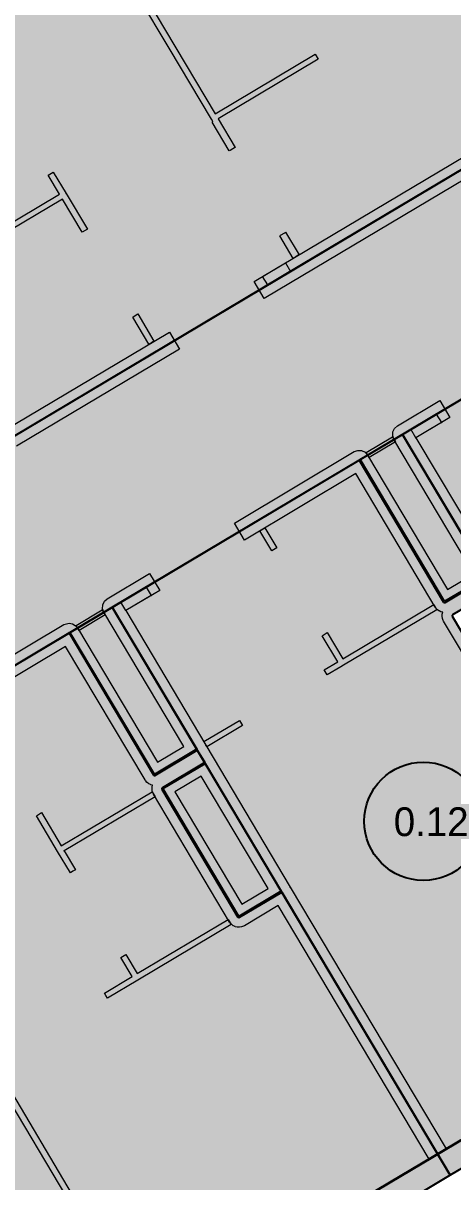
# Model space of a CAD drawing. Header units: millimetres. Extents: x 0 to 312583, y -208103 to 25097.
# Drawn here: x 57197 to 61555, y -116872 to -105128 of the extents above; entities that cross this region are included whole.
import ezdxf

# ---------------------------------------------------------------- set-up
doc = ezdxf.new("R2010")
doc.units = ezdxf.units.MM
doc.linetypes.add('Solid', pattern=[0])
for name, color, linetype, lineweight in [('Inner Walls', 5, 'Solid', 0), ('Outer Walls', 254, 'Solid', 25), ('Room Objects', 47, 'Solid', 15), ('Room Walls', 47, 'Solid', 35), ('Service Area', 252, 'Solid', 25), ('Studio Apartment', 151, 'Solid', 25), ('Three-Bedroom Apartment', 250, 'Solid', 25), ('Two-Bedroom Apartment', 1, 'Solid', 35)]:
    doc.layers.add(name, color=color, linetype=linetype, lineweight=lineweight)
doc.styles.add('Dialog.plain', font='Dialog.plain')

msp = doc.modelspace()

# ---------------------------------------------------------------- hatches: boundary and pattern name
at = {"layer": 'Room Objects', "linetype": 'Solid', "lineweight": 0}
for points in [[(59858, -107558), (59909, -107644), (59909, -107644), (59677, -107782), (59626, -107696)], [(61130, -109245), (61387, -109091), (61439, -109177), (61439, -109177), (61181, -109331), (61181, -109331), (61181, -109331)], [(58238, -111083), (58187, -110997), (58187, -110997), (58445, -110844), (58496, -110929), (58496, -110929)]]:
    msp.add_hatch(color=5, dxfattribs=at).paths.add_polyline_path(points, flags=0)
at = {"layer": 'Service Area', "linetype": 'Solid', "lineweight": 25}
for points in [[(65906, -104074), (66929, -105792), (37502, -123313), (36478, -121594)], [(60614, -109552), (61044, -109296), (61901, -110735), (61471, -110991)], [(57671, -111304), (58101, -111048), (58958, -112487), (58528, -112743)], [(58614, -112887), (59043, -112631), (59815, -113927), (59385, -114182)]]:
    msp.add_hatch(color=254, dxfattribs=at).paths.add_polyline_path(points, flags=0)
at = {"layer": 'Studio Apartment', "linetype": 'Solid', "lineweight": 25}
for points in [[(61044, -109296), (61044, -109296), (63548, -107805), (63548, -107805), (64405, -109244), (64406, -109246), (64408, -109247), (64410, -109248), (64411, -109249), (64413, -109249), (64415, -109249), (64417, -109248), (64419, -109247), (64849, -108992), (64849, -108992), (67414, -113301), (67414, -113301), (64471, -115053)], [(58101, -111048), (60606, -109557), (61462, -110996), (61464, -110998), (61465, -110999), (61467, -111000), (61469, -111001), (61471, -111001), (61472, -111001), (61474, -111000), (61476, -111000), (61906, -110744), (61906, -110744), (61981, -110871), (61552, -111126), (61550, -111128), (61549, -111129), (61548, -111131), (61547, -111132), (61547, -111134), (61547, -111136), (61547, -111138), (61548, -111140), (62319, -112435), (62320, -112437), (62322, -112438), (62324, -112439), (62325, -112440), (62327, -112440), (62329, -112440), (62331, -112440), (62333, -112439), (62763, -112183), (62763, -112183), (64471, -115053), (64471, -115053), (61528, -116805)]]:
    msp.add_hatch(color=252, dxfattribs=at).paths.add_polyline_path(points, flags=0)
at = {"layer": 'Two-Bedroom Apartment', "linetype": 'Solid', "lineweight": 25}
for points in [[(53650, -103573), (56593, -101821), (59536, -100069), (62479, -98316), (65045, -102626), (64615, -102881), (64613, -102883), (64612, -102884), (64611, -102886), (64610, -102888), (64610, -102889), (64610, -102891), (64611, -102893), (64611, -102895), (65468, -104334), (65468, -104334), (62963, -105825), (60021, -107578), (57078, -109330), (56140, -107755), (56140, -107755), (56570, -107499), (56571, -107498), (56573, -107497), (56574, -107495), (56574, -107493), (56575, -107491), (56575, -107489), (56574, -107487), (56573, -107486), (55802, -106190), (55801, -106189), (55800, -106187), (55798, -106186), (55796, -106186), (55794, -106185), (55792, -106186), (55790, -106186), (55788, -106187), (55359, -106443)], [(49272, -116305), (52215, -114552), (54634, -113112), (54634, -113112), (56348, -115991), (56349, -115992), (56350, -115994), (56352, -115995), (56354, -115995), (56356, -115996), (56358, -115996), (56360, -115995), (56361, -115994), (56877, -115687), (56878, -115686), (56880, -115685), (56881, -115683), (56881, -115681), (56882, -115679), (56882, -115677), (56881, -115675), (56880, -115674), (55218, -112881), (55217, -112880), (55206, -112865), (55204, -112863), (55190, -112850), (55188, -112849), (55171, -112839), (55170, -112838), (55151, -112831), (55149, -112831), (55130, -112828), (55128, -112828), (55111, -112828), (55158, -112800), (57663, -111309), (57663, -111309), (58520, -112748), (58521, -112750), (58522, -112751), (58524, -112752), (58526, -112753), (58528, -112753), (58530, -112753), (58531, -112753), (58533, -112752), (58963, -112496), (59038, -112623), (58609, -112879), (58607, -112880), (58606, -112881), (58605, -112883), (58604, -112885), (58604, -112887), (58604, -112889), (58604, -112890), (58605, -112892), (59376, -114188), (59378, -114189), (59379, -114190), (59381, -114191), (59383, -114192), (59385, -114192), (59386, -114192), (59388, -114192), (59390, -114191), (59820, -113935), (61528, -116805), (58586, -118557), (55643, -120309), (52700, -122062)]]:
    msp.add_hatch(color=151, dxfattribs=at).paths.add_polyline_path(points, flags=0)

# ---------------------------------------------------------------- linework, layer by layer
at = {"layer": 'Inner Walls', "color": 47, "linetype": 'Solid', "lineweight": 15}
for p, q in [((59540, -107747), (65331, -104299)), ((63015, -105911), (59642, -107919)), ((59642, -107919), (59540, -107747)), ((57112, -109193), (58681, -108259)), ((58681, -108259), (58783, -108431)), ((58783, -108431), (57129, -109416)), ((60993, -109210), (61422, -108954)), ((61422, -108954), (61525, -109126)), ((60964, -109236), (60993, -109210)), ((61525, -109126), (61181, -109331)), ((60945, -109310), (60947, -109271)), ((60958, -109347), (60945, -109310)), ((60947, -109271), (60964, -109236)), ((61181, -109331), (61992, -110693)), ((61769, -110709), (60958, -109347)), ((59339, -110195), (60554, -109471)), ((60554, -109471), (60591, -109458)), ((60591, -109458), (60630, -109460)), ((60630, -109460), (60665, -109477)), ((60665, -109477), (60691, -109506)), ((60691, -109506), (61502, -110867)), ((60571, -109694), (59441, -110367)), ((61377, -111047), (60571, -109694)), ((59441, -110367), (59339, -110195)), ((58050, -110962), (58479, -110706)), ((58479, -110706), (58582, -110878)), ((61502, -110867), (61769, -110709)), ((58021, -110988), (58050, -110962)), ((58582, -110878), (58238, -111083)), ((58002, -111063), (58004, -111024)), ((58015, -111099), (58002, -111063)), ((58004, -111024), (58021, -110988)), ((58238, -111083), (59049, -112445)), ((61382, -111055), (61377, -111047)), ((61383, -111057), (61382, -111055)), ((61396, -111072), (61383, -111057)), ((61398, -111073), (61396, -111072)), ((61413, -111085), (61398, -111073)), ((61415, -111086), (61413, -111085)), ((61433, -111094), (61415, -111086)), ((57611, -111223), (57663, -111209)), ((57663, -111209), (57696, -111215)), ((58826, -112461), (58015, -111099)), ((61435, -111095), (61433, -111094)), ((61453, -111099), (61435, -111095)), ((61447, -111139), (61448, -111119)), ((61447, -111141), (61447, -111139)), ((61450, -111160), (61447, -111141)), ((61448, -111118), (61453, -111099)), ((61448, -111119), (61448, -111118)), ((61450, -111162), (61450, -111160)), ((61457, -111181), (61450, -111162)), ((61458, -111183), (61457, -111181)), ((61462, -111191), (61458, -111183)), ((62233, -112487), (61462, -111191)), ((56396, -111947), (57611, -111223)), ((57696, -111215), (57726, -111232)), ((57726, -111232), (57749, -111258)), ((57749, -111258), (58560, -112620)), ((57628, -111446), (56498, -112119)), ((58434, -112799), (57628, -111446)), ((58560, -112620), (58826, -112461)), ((59049, -112445), (59124, -112572)), ((59124, -112572), (59906, -113884)), ((58439, -112808), (58434, -112799)), ((58440, -112809), (58439, -112808)), ((58453, -112824), (58440, -112809)), ((58455, -112825), (58453, -112824)), ((58470, -112837), (58455, -112825)), ((58472, -112838), (58470, -112837)), ((58490, -112846), (58472, -112838)), ((58492, -112847), (58490, -112846)), ((58510, -112852), (58492, -112847)), ((58505, -112870), (58510, -112852)), ((59004, -112760), (58737, -112918)), ((59683, -113900), (59004, -112760)), ((58504, -112891), (58505, -112872)), ((58504, -112893), (58504, -112891)), ((58507, -112913), (58504, -112893)), ((58505, -112872), (58505, -112870)), ((58507, -112914), (58507, -112913)), ((58514, -112933), (58507, -112914)), ((58515, -112935), (58514, -112933)), ((58519, -112943), (58515, -112935)), ((59291, -114239), (58519, -112943)), ((58737, -112918), (59416, -114058)), ((59416, -114058), (59683, -113900)), ((59906, -113884), (61486, -116539)), ((59785, -114072), (59441, -114277)), ((61315, -116641), (59785, -114072)), ((59296, -114247), (59291, -114239)), ((59297, -114248), (59296, -114247)), ((59310, -114263), (59297, -114248)), ((59312, -114264), (59310, -114263)), ((59327, -114276), (59312, -114264)), ((59329, -114277), (59327, -114276)), ((59347, -114285), (59329, -114277)), ((59349, -114286), (59347, -114285)), ((59368, -114291), (59349, -114286)), ((59370, -114291), (59368, -114291)), ((59389, -114292), (59370, -114291)), ((59391, -114292), (59389, -114292)), ((59410, -114289), (59391, -114292)), ((59412, -114289), (59410, -114289)), ((59431, -114282), (59412, -114289)), ((59433, -114282), (59431, -114282)), ((59441, -114277), (59433, -114282)), ((61486, -116539), (61315, -116641))]:
    msp.add_line(p, q, dxfattribs=at)
for p in [(59049, -112445), (59906, -113884)]:
    msp.add_point(p, dxfattribs=at)
at = {"layer": 'Outer Walls', "color": 47, "linetype": 'Solid', "lineweight": 35}
msp.add_line((60574, -117083), (61798, -116354), dxfattribs=at)
at = {"layer": 'Room Objects', "color": 0, "linetype": 'Solid', "lineweight": 0}
for p, q in [((59626, -107696), (59858, -107558)), ((59858, -107558), (59909, -107644)), ((59909, -107644), (59677, -107782)), ((59677, -107782), (59626, -107696)), ((61130, -109245), (61387, -109091)), ((61387, -109091), (61439, -109177)), ((61439, -109177), (61181, -109331)), ((61181, -109331), (61130, -109245)), ((58187, -110997), (58445, -110844)), ((58445, -110844), (58496, -110929)), ((58496, -110929), (58238, -111083)), ((58238, -111083), (58187, -110997))]:
    msp.add_line(p, q, dxfattribs=at)
for p in [(59909, -107644), (61439, -109177), (61181, -109331), (61181, -109331), (58496, -110929), (58187, -110997)]:
    msp.add_point(p, dxfattribs=at)
at = {"layer": 'Room Walls', "color": 47, "linetype": 'Solid', "lineweight": 9}
for p, q in [((58679, -105383), (58296, -104740)), ((58348, -104710), (59143, -106046)), ((59107, -106102), (58679, -105383)), ((59143, -106046), (60159, -105441)), ((60159, -105441), (60170, -105458)), ((60190, -105492), (59174, -106097)), ((60170, -105458), (60190, -105492)), ((59122, -106126), (59107, -106102)), ((59113, -106131), (59122, -106126)), ((59287, -106424), (59113, -106131)), ((59174, -106097), (59347, -106388)), ((59339, -106393), (59323, -106403)), ((59347, -106388), (59339, -106393)), ((59296, -106419), (59287, -106424)), ((59323, -106403), (59296, -106419)), ((57451, -106668), (57503, -106637)), ((57565, -106860), (57451, -106668)), ((57503, -106637), (57632, -106855)), ((56644, -107409), (57565, -106860)), ((57632, -106855), (57848, -107217)), ((57596, -106912), (56675, -107460)), ((57796, -107248), (57596, -106912)), ((57848, -107217), (57796, -107248)), ((59799, -107283), (59808, -107278)), ((59935, -107512), (59799, -107283)), ((59808, -107278), (59850, -107253)), ((59850, -107253), (59859, -107248)), ((59859, -107248), (59995, -107476)), ((59944, -107507), (59935, -107512)), ((59966, -107494), (59944, -107507)), ((59987, -107481), (59966, -107494)), ((59995, -107476), (59987, -107481)), ((58308, -108107), (58334, -108091)), ((58472, -108383), (58308, -108107)), ((58334, -108091), (58359, -108076)), ((58359, -108076), (58524, -108352)), ((58498, -108368), (58472, -108383)), ((58524, -108352), (58498, -108368)), ((60676, -109480), (60942, -109321)), ((60942, -109321), (60973, -109373)), ((60973, -109373), (60707, -109532)), ((60707, -109532), (60676, -109480)), ((59598, -110273), (59649, -110243)), ((59649, -110243), (59771, -110447)), ((59719, -110477), (59598, -110273)), ((59771, -110447), (59719, -110477)), ((57733, -111232), (58000, -111074)), ((58000, -111074), (58030, -111125)), ((60440, -111570), (61361, -111022)), ((61392, -111073), (60445, -111637)), ((61361, -111022), (61392, -111073)), ((58030, -111125), (57764, -111284)), ((57764, -111284), (57733, -111232)), ((60231, -111337), (60282, -111306)), ((60282, -111306), (60440, -111570)), ((60388, -111601), (60231, -111337)), ((60250, -111683), (60388, -111601)), ((60419, -111652), (60281, -111735)), ((60445, -111637), (60419, -111652)), ((60281, -111735), (60250, -111683)), ((59028, -112410), (59391, -112195)), ((59421, -112246), (59059, -112462)), ((59391, -112195), (59421, -112246)), ((59059, -112462), (59028, -112410)), ((57582, -113466), (58504, -112918)), ((58535, -112969), (57613, -113518)), ((58504, -112918), (58535, -112969)), ((57331, -113161), (57382, -113130)), ((57546, -113523), (57331, -113161)), ((57382, -113130), (57582, -113466)), ((57676, -113741), (57546, -113523)), ((57613, -113518), (57728, -113710)), ((57702, -113725), (57676, -113741)), ((57728, -113710), (57702, -113725)), ((58354, -114762), (59275, -114213)), ((59306, -114264), (58359, -114828)), ((59275, -114213), (59306, -114264)), ((58188, -114600), (58239, -114569)), ((58302, -114792), (58188, -114600)), ((58239, -114569), (58354, -114762)), ((58022, -114959), (58302, -114792)), ((58359, -114828), (58052, -115011)), ((58037, -114985), (58022, -114959)), ((58052, -115011), (58037, -114985)), ((58432, -118358), (56902, -115789)), ((56954, -115758), (58483, -118327))]:
    msp.add_line(p, q, dxfattribs=at)
for p in [(57632, -106855), (57613, -113518), (57613, -113518)]:
    msp.add_point(p, dxfattribs=at)
at = {"layer": 'Service Area', "color": 254, "linetype": 'Solid', "lineweight": 25}
for p, q in [((36478, -121594), (65906, -104074)), ((66929, -105792), (37502, -123313)), ((60614, -109552), (61044, -109296)), ((61044, -109296), (61901, -110735)), ((61471, -110991), (60614, -109552)), ((61901, -110735), (61471, -110991)), ((57671, -111304), (58101, -111048)), ((58101, -111048), (58958, -112487)), ((58528, -112743), (57671, -111304)), ((58958, -112487), (58528, -112743)), ((58614, -112887), (59043, -112631)), ((59043, -112631), (59815, -113927)), ((59385, -114182), (58614, -112887)), ((59815, -113927), (59385, -114182))]:
    msp.add_line(p, q, dxfattribs=at)
at = {"layer": 'Studio Apartment', "color": 252, "linetype": 'Solid', "lineweight": 25}
for p, q in [((61044, -109296), (63548, -107805)), ((64471, -115053), (61044, -109296)), ((58101, -111048), (60606, -109557)), ((60606, -109557), (61462, -110996)), ((61476, -111000), (61906, -110744)), ((61981, -110871), (61552, -111126)), ((61528, -116805), (58101, -111048)), ((61462, -110996), (61464, -110998)), ((61464, -110998), (61465, -110999)), ((61465, -110999), (61467, -111000)), ((61467, -111000), (61469, -111001)), ((61469, -111001), (61471, -111001)), ((61471, -111001), (61472, -111001)), ((61472, -111001), (61474, -111000)), ((61474, -111000), (61476, -111000)), ((61548, -111131), (61547, -111132)), ((61547, -111132), (61547, -111134)), ((61547, -111134), (61547, -111136)), ((61547, -111136), (61547, -111138)), ((61547, -111138), (61548, -111140)), ((61549, -111129), (61548, -111131)), ((61548, -111140), (62319, -112435)), ((61550, -111128), (61549, -111129)), ((61552, -111126), (61550, -111128)), ((64471, -115053), (61528, -116805))]:
    msp.add_line(p, q, dxfattribs=at)
msp.add_point((61044, -109296), dxfattribs=at)
at = {"layer": 'Three-Bedroom Apartment', "color": 7, "linetype": 'Solid', "lineweight": 25}
msp.add_circle((61256, -113218), 600, dxfattribs=at)
at = {"layer": 'Two-Bedroom Apartment', "color": 151, "linetype": 'Solid', "lineweight": 25}
for p, q in [((62963, -105825), (60021, -107578)), ((60021, -107578), (57078, -109330)), ((55158, -112800), (57663, -111309)), ((57663, -111309), (58520, -112748)), ((58533, -112752), (58963, -112496)), ((58963, -112496), (59038, -112623)), ((59038, -112623), (58609, -112879)), ((58520, -112748), (58521, -112750)), ((58521, -112750), (58522, -112751)), ((58522, -112751), (58524, -112752)), ((58524, -112752), (58526, -112753)), ((58526, -112753), (58528, -112753)), ((58528, -112753), (58530, -112753)), ((58530, -112753), (58531, -112753)), ((58531, -112753), (58533, -112752)), ((58605, -112883), (58604, -112885)), ((58604, -112885), (58604, -112887)), ((58604, -112887), (58604, -112889)), ((58604, -112889), (58604, -112890)), ((58604, -112890), (58605, -112892)), ((58606, -112881), (58605, -112883)), ((58605, -112892), (59376, -114188)), ((58607, -112880), (58606, -112881)), ((58609, -112879), (58607, -112880)), ((59390, -114191), (59820, -113935)), ((59820, -113935), (61528, -116805)), ((59376, -114188), (59378, -114189)), ((59378, -114189), (59379, -114190)), ((59379, -114190), (59381, -114191)), ((59381, -114191), (59383, -114192)), ((59383, -114192), (59385, -114192)), ((59385, -114192), (59386, -114192)), ((59386, -114192), (59388, -114192)), ((59388, -114192), (59390, -114191)), ((61528, -116805), (58586, -118557))]:
    msp.add_line(p, q, dxfattribs=at)
msp.add_point((57663, -111309), dxfattribs=at)

# ---------------------------------------------------------------- texts
at = {"layer": 'Three-Bedroom Apartment', "color": 7, "linetype": 'Solid', "lineweight": 25, "style": 'Dialog.plain'}
msp.add_text('0.12', height=291.6, dxfattribs=at).set_placement((60956, -113368))

doc.saveas('drawing.dxf')
